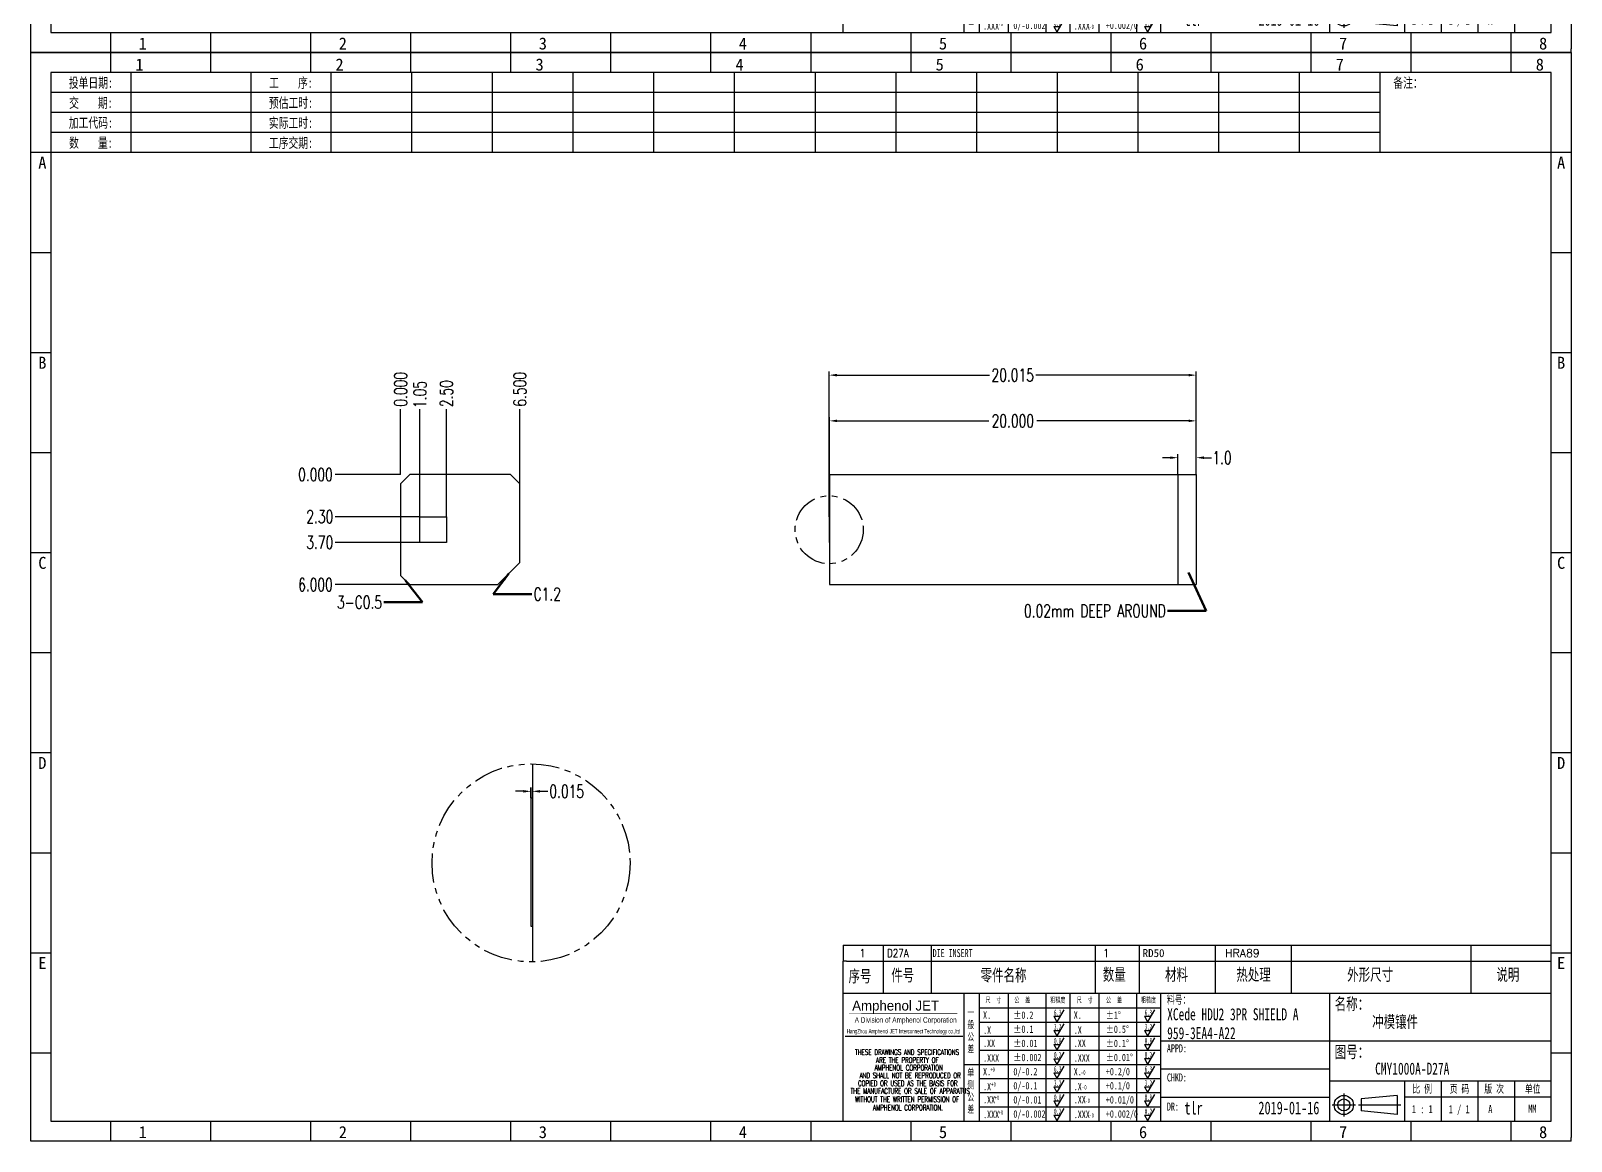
# Model space of a CAD drawing. Header units: millimetres. Extents: x -2852 to 5627, y -2271 to 1849.
# Drawn here: x -1971.3 to -1887.3, y -67.6 to -7 of the extents above; entities that cross this region are included whole.
import ezdxf
from ezdxf.enums import TextEntityAlignment as Align

# ---------------------------------------------------------------- set-up
doc = ezdxf.new("R2010")
doc.units = ezdxf.units.MM
doc.header["$PDSIZE"] = 3
doc.linetypes.add('PHANTOM', pattern=[63.5, 31.75, -6.35, 6.35, -6.35, 6.35, -6.35])
doc.layers.add('1', color=7, linetype='Continuous')
doc.layers.add('41', color=1, linetype='Continuous')
doc.styles.add('CH', font='仿宋_GB2312_0.ttf')
doc.styles.add('jet02', font='simplex.shx', dxfattribs={"width": 0.7})
doc.styles.add('SIMPLEX', font='SIMPLEX')
doc.styles.get("Standard").update_dxf_attribs({"font": '仿宋_GB2312_0.ttf', "width": 0.7})
doc.styles.add('TEXTSTYLE_1', font='TRIUMB.TTF')
doc.styles.add('TEXTSTYLE_2', font='TRIUM.TTF')
doc.styles.add('tk', font='', dxfattribs={"width": 0.7})
doc.styles.add('tk 2', font='仿宋_GB2312_0.ttf', dxfattribs={"width": 0.65})
doc.styles.add('tk 4', font='simplex.shx', dxfattribs={"width": 0.65, "bigfont": 'bigfont.shx'})
doc.styles.get('tk').set_extended_font_data('NSimSun')
doc.dimstyles.new('jet02', dxfattribs={"dimtxt": 3.5, "dimasz": 2.1, "dimexe": 1, "dimexo": 0, "dimgap": 0.5, "dimtad": 0, "dimtoh": 1, "dimdec": 3, "dimzin": 9, "dimdsep": 46, "dimtxsty": 'jet02', "dimcen": 0, "dimclrt": 256, "dimazin": 2, "dimtfac": 1, "dimtdec": 3, "dimtofl": 0, "dimtmove": 0, "dimatfit": 1, "dimfxl": 0, "dimarcsym": 0})

# ---------------------------------------------------------------- blocks, each defined once
blk = doc.blocks.new('A3-N')
at = {"layer": '1', "color": 1}
for p, q in [((0, 0), (0, 296.73)), ((0, 296.73), (420, 296.73)), ((21.82, 291.27), (21.82, 296.73)), ((49.09, 291.27), (49.09, 296.73)), ((76.36, 291.27), (76.36, 296.73)), ((103.64, 291.27), (103.64, 296.73)), ((103.64, 291.27), (103.64, 296.73)), ((103.64, 291.27), (103.64, 296.73)), ((130.91, 291.27), (130.91, 296.73)), ((158.18, 291.27), (158.18, 296.73)), ((185.45, 291.27), (185.45, 296.73)), ((212.73, 291.27), (212.73, 296.73)), ((240, 291.27), (240, 296.73)), ((267.27, 291.27), (267.27, 296.73)), ((294.55, 291.27), (294.55, 296.73)), ((321.82, 291.27), (321.82, 296.73)), ((349.09, 291.27), (349.09, 296.73)), ((376.36, 291.27), (376.36, 296.73)), ((403.64, 291.27), (403.64, 296.73)), ((420, 296.73), (420, 1)), ((5.45, 269.45), (0, 269.45)), ((420, 269.45), (414.55, 269.45)), ((5.45, 242.18), (0, 242.18)), ((420, 242.18), (414.55, 242.18)), ((5.45, 214.91), (0, 214.91)), ((420, 214.91), (414.55, 214.91)), ((5.45, 187.64), (0, 187.64)), ((420, 187.64), (414.55, 187.64)), ((5.45, 160.36), (0, 160.36)), ((420, 160.36), (414.55, 160.36)), ((5.45, 133.09), (0, 133.09)), ((420, 133.09), (414.55, 133.09)), ((5.45, 105.82), (0, 105.82)), ((420, 105.82), (414.55, 105.82)), ((5.45, 78.55), (0, 78.55)), ((420, 78.55), (414.55, 78.55)), ((5.45, 51.27), (0, 51.27)), ((420, 51.27), (414.55, 51.27)), ((222.45, 49.09), (221.45, 49.09)), ((221.45, 49.09), (221.45, 40.36)), ((222.45, 49.09), (414.55, 49.09)), ((232.36, 49.09), (232.36, 40.36)), ((245.45, 49.09), (245.45, 40.36)), ((290.18, 49.09), (290.18, 40.36)), ((302.18, 49.09), (302.18, 40.36)), ((322.91, 49.09), (322.91, 40.36)), ((343.64, 49.09), (343.64, 40.36)), ((392.73, 40.36), (392.73, 49.09)), ((258.55, 40.36), (258.55, 5.44)), ((266.45, 40.36), (266.45, 5.44)), ((276.78, 40.36), (276.78, 5.45)), ((291.18, 40.36), (291.18, 5.45)), ((301.51, 40.37), (301.51, 5.46)), ((308.01, 40.36), (308.01, 5.45)), ((354.09, 40.36), (354.09, 5.45)), ((308.01, 32.39), (258.55, 32.39)), ((308.01, 28.54), (258.55, 28.54)), ((414.55, 27.27), (308.01, 27.27)), ((5.45, 24), (0, 24)), ((308.01, 24.69), (258.55, 24.69)), ((420, 24), (414.55, 24)), ((308.01, 16.99), (258.55, 16.99)), ((354.09, 19.63), (308.01, 19.63)), ((308.01, 13.14), (258.55, 13.14)), ((414.55, 16.36), (354.09, 16.36)), ((374.55, 16.36), (374.55, 5.45)), ((384.55, 16.36), (384.55, 5.45)), ((394.55, 16.36), (394.55, 5.45)), ((404.55, 16.36), (404.55, 5.45)), ((308.01, 9.29), (258.55, 9.29)), ((308.01, 11.99), (354.09, 11.99)), ((372.51, 12.49), (362.69, 11.5)), ((362.69, 11.5), (362.69, 8.23)), ((372.51, 12.49), (372.51, 7.25)), ((414.55, 12), (374.55, 12)), ((21.82, 0), (21.82, 5.45)), ((49.09, 0), (49.09, 5.45)), ((76.36, 0), (76.36, 5.45)), ((103.64, 0), (103.64, 5.45)), ((130.91, 0), (130.91, 5.45)), ((158.18, 0), (158.18, 5.45)), ((185.45, 0), (185.45, 5.45)), ((212.73, 0), (212.73, 5.45)), ((240, 0), (240, 5.45)), ((267.27, 0), (267.27, 5.45)), ((294.55, 0), (294.55, 5.45)), ((321.82, 0), (321.82, 5.45)), ((349.09, 0), (349.09, 5.45)), ((372.51, 7.25), (362.69, 8.23)), ((376.36, 0), (376.36, 5.45)), ((403.64, 0), (403.64, 5.45)), ((1, 0), (0, 0)), ((420, 0), (1, 0)), ((420, 0), (420, 1))]:
    blk.add_line(p, q, dxfattribs=at)
at = {"layer": '1'}
for p, q in [((414.55, 278.18), (414.55, 284.73)), ((221.45, 40.36), (221.45, 5.45)), ((221.45, 40.36), (414.55, 40.36)), ((221.45, 40.36), (414.55, 40.36)), ((254.41, 40.36), (254.41, 5.45)), ((283.28, 40.36), (283.28, 5.45)), ((308.01, 36.24), (258.55, 36.24)), ((222.08, 28.67), (254.12, 28.67)), ((308.01, 20.84), (254.41, 20.84))]:
    blk.add_line(p, q, dxfattribs=at)
at = {"layer": '1', "color": 1, "ltscale": 0.05}
for p, q in [((278.93, 34.04), (279.79, 32.56)), ((278.93, 34.04), (280.65, 34.04)), ((281.68, 35.84), (279.79, 32.56)), ((303.66, 34.05), (304.52, 32.56)), ((303.66, 34.05), (305.38, 34.05)), ((306.41, 35.84), (304.52, 32.56)), ((278.93, 30.19), (279.79, 28.71)), ((278.93, 30.19), (280.65, 30.19)), ((281.68, 31.99), (279.79, 28.71)), ((303.66, 30.2), (305.38, 30.2)), ((303.66, 30.2), (304.52, 28.71)), ((306.41, 31.99), (304.52, 28.71)), ((278.93, 26.34), (279.79, 24.86)), ((278.93, 26.34), (280.65, 26.34)), ((281.68, 28.14), (279.79, 24.86)), ((303.66, 26.35), (304.52, 24.86)), ((303.66, 26.35), (305.38, 26.35)), ((306.41, 28.14), (304.52, 24.86)), ((278.93, 22.49), (280.65, 22.49)), ((278.93, 22.49), (279.79, 21.01)), ((281.68, 24.29), (279.79, 21.01)), ((303.66, 22.5), (305.38, 22.5)), ((303.66, 22.5), (304.52, 21.01)), ((306.41, 24.29), (304.52, 21.01)), ((278.93, 18.66), (279.79, 17.17)), ((278.93, 18.66), (280.65, 18.66)), ((281.68, 20.45), (279.79, 17.17)), ((303.66, 18.66), (304.52, 17.18)), ((303.66, 18.66), (305.38, 18.66)), ((306.41, 20.46), (304.52, 17.18)), ((278.93, 14.81), (280.65, 14.81)), ((278.93, 14.81), (279.79, 13.32)), ((281.68, 16.6), (279.79, 13.32)), ((281.68, 12.75), (279.79, 9.47)), ((303.66, 14.81), (305.38, 14.81)), ((303.66, 14.81), (304.52, 13.33)), ((306.41, 16.61), (304.52, 13.33)), ((306.41, 12.76), (304.52, 9.48)), ((278.93, 10.96), (279.79, 9.47)), ((278.93, 10.96), (280.65, 10.96)), ((281.68, 8.9), (279.79, 5.62)), ((303.66, 10.96), (304.52, 9.48)), ((303.66, 10.96), (305.38, 10.96)), ((306.41, 8.91), (304.52, 5.63)), ((278.93, 7.11), (279.79, 5.62)), ((278.93, 7.11), (280.65, 7.11)), ((303.66, 7.11), (305.38, 7.11)), ((303.66, 7.11), (304.52, 5.63))]:
    blk.add_line(p, q, dxfattribs=at)
at = {"layer": '1', "color": 1, "ltscale": 0.1}
for p, q in [((358.01, 13.02), (358.01, 6.71)), ((354.86, 9.87), (361.17, 9.87)), ((362.03, 9.87), (373.54, 9.87))]:
    blk.add_line(p, q, dxfattribs=at)
at = {"layer": '1'}
blk.add_lwpolyline([(221.45, 5.45), (414.55, 5.45), (414.55, 291.27), (5.45, 291.27), (5.45, 5.45), (414.55, 5.45)], dxfattribs=at)
at = {"layer": '1', "color": 7, "linetype": 'Continuous', "const_width": 0.123}
blk.add_lwpolyline([(223.11, 34.74), (252.6, 34.76)], dxfattribs=at)
at = {"layer": '1', "color": 1}
for radius in [2.62, 1.64]:
    blk.add_circle((358.01, 9.87), radius, dxfattribs=at)
at = {"layer": '41'}
for p, q in [((27.27, 291.27), (27.27, 269.45)), ((60, 291.27), (60, 269.45)), ((81.82, 291.27), (81.82, 269.45)), ((103.82, 291.27), (103.82, 269.45)), ((125.82, 291.27), (125.82, 269.45)), ((147.82, 291.27), (147.82, 269.45)), ((169.82, 291.27), (169.82, 269.45)), ((191.82, 291.27), (191.82, 269.45)), ((213.82, 291.27), (213.82, 269.45)), ((235.82, 291.27), (235.82, 269.45)), ((257.82, 291.27), (257.82, 269.45)), ((279.82, 291.27), (279.82, 269.45)), ((301.82, 291.27), (301.82, 269.45)), ((323.82, 291.27), (323.82, 269.45)), ((345.82, 291.27), (345.82, 269.45)), ((367.82, 291.27), (367.82, 269.45)), ((367.82, 285.82), (5.45, 285.82)), ((367.82, 280.36), (5.45, 280.36)), ((367.82, 274.91), (5.45, 274.91)), ((414.55, 269.45), (5.45, 269.45))]:
    blk.add_line(p, q, dxfattribs=at)
at = {"layer": '1', "color": 1}
for s, p in [('1', (29.64, 295.11)), ('2', (84.18, 295.11)), ('3', (138.73, 295.11)), ('4', (193.27, 295.11)), ('5', (247.82, 295.11)), ('6', (302.36, 295.11)), ('7', (356.91, 295.11)), ('8', (411.45, 295.11)), ('1', (30.53, 4.11)), ('2', (85.08, 4.11)), ('3', (139.62, 4.11)), ('4', (194.17, 4.11)), ('5', (248.72, 4.11)), ('6', (303.26, 4.11)), ('7', (357.81, 4.11)), ('8', (412.35, 4.11))]:
    blk.add_text(s, height=3.27, dxfattribs=at).set_placement(p, align=Align.TOP_CENTER)
at = {"layer": '1', "style": 'tk', "width": 0.7}
for s, p in [('投单日期:', (16.36, 288.55)), ('工    序:', (70.91, 288.55)), ('备注：', (375.51, 288.55)), ('交    期:', (16.36, 283.09)), ('预估工时:', (70.91, 283.09)), ('加工代码:', (16.36, 277.64)), ('实际工时:', (70.91, 277.64)), ('数    量:', (16.36, 272.18)), ('工序交期:', (70.91, 272.18))]:
    blk.add_text(s, height=2.727, dxfattribs=at).set_placement(p, align=Align.MIDDLE)
at = {"layer": '1', "color": 1}
for s, p in [('A', (2.04, 268.36)), ('B', (2.04, 213.82)), ('C', (2.04, 159.27)), ('D', (2.04, 104.73)), ('E', (2.04, 50.18))]:
    blk.add_text(s, height=3.27, dxfattribs=at).set_placement(p, align=Align.TOP_LEFT)
for s, p in [('A', (418.37, 268.36)), ('B', (418.37, 213.82)), ('C', (418.37, 159.27)), ('D', (418.37, 104.73)), ('E', (418.37, 50.18))]:
    blk.add_text(s, height=3.27, dxfattribs=at).set_placement(p, align=Align.TOP_RIGHT)
at = {"layer": '1', "color": 1, "style": 'tk 2', "width": 0.7}
for s, height, p in [('序号', 3.273, (222.96, 43.34)), ('件号', 3.273, (234.62, 43.61)), ('零件名称', 3.273, (258.97, 43.61)), ('数量', 3.273, (292.3, 43.78)), ('材料', 3.273, (309.27, 43.78)), ('热处理', 3.273, (328.71, 43.78)), ('外形尺寸', 3.273, (358.94, 43.78)), ('说明', 3.273, (399.61, 43.78)), ('料号：', 2.182, (309.77, 37.46)), ('名称：', 3.273, (355.52, 35.79)), ('图号：', 3.273, (355.52, 22.7)), ('比 例', 2.182, (376.69, 13.18)), ('页 码', 2.182, (386.85, 13.18)), ('版 次', 2.182, (396.31, 13.18)), ('单位', 2.182, (407.35, 13.18))]:
    blk.add_text(s, height=height, dxfattribs=at).set_placement(p)
at = {"layer": '1', "color": 7, "linetype": 'Continuous', "style": 'TEXTSTYLE_1'}
blk.add_text('Amphenol JET', height=2.7, dxfattribs=at).set_placement((223.96, 35.61))
at = {"layer": '1', "color": 7, "linetype": 'Continuous'}
for s, height, style, width, p in [('A Division of Amphenol Corporation', 1.5, 'TEXTSTYLE_2', 0.7, (224.64, 32.29)), ('HangZhou Amphenol JET Interconnect Technology co.,ltd ', 1.2, 'TEXTSTYLE_2', 0.6, (222.47, 29.36)), ('THESE DRAWINGS AND SPECIFICATIONS', 1.5, 'tk 4', 0.6, (224.73, 23.52)), ('ARE THE PROPERTY OF', 1.5, 'tk 4', 0.6, (230.45, 21.35)), ('AND SHALL NOT BE REPRODUCED OR', 1.5, 'tk 4', 0.6, (225.95, 17.17)), ('AMPHENOL CORPORATION', 1.5, 'tk 4', 0.6, (230.04, 19.27)), ('THE MANUFACTURE OR SALE OF APPARATUS', 1.5, 'tk 4', 0.6, (223.5, 12.92)), ('COPIED OR USED AS THE BASIS FOR', 1.5, 'tk 4', 0.6, (225.54, 15.02)), ('WITHOUT THE WRITTEN PERMISSION OF', 1.5, 'tk 4', 0.6, (224.73, 10.67)), ('AMPHENOL CORPORATION.', 1.5, 'tk 4', 0.6, (229.63, 8.4))]:
    blk.add_text(s, height=height, dxfattribs=dict(at, style=style, width=width)).set_placement(p)
at = {"layer": '1', "color": 1, "style": 'tk 2', "width": 0.7}
for s, p in [('X.', (259.64, 34.37)), ('%%P0.2', (267.9, 34.37)), ('X.', (284.37, 34.37)), ('%%P1%%D', (293.12, 34.37)), ('.X', (259.64, 30.28)), ('%%P0.1', (267.9, 30.52)), ('.X', (284.37, 30.28)), ('%%P0.5%%D', (293.12, 30.52)), ('.XX', (259.64, 26.71)), ('%%P0.01', (267.9, 26.67)), ('.XX', (284.37, 26.71)), ('%%P0.1%%D', (293.12, 26.67)), ('.XXX', (259.64, 22.68)), ('%%P0.002', (267.9, 22.82)), ('.XXX', (284.37, 22.68)), ('%%P0.01%%D', (293.12, 22.82)), ('X.', (259.64, 18.97)), ('0/-0.2', (267.9, 18.97)), ('X.', (284.37, 18.97)), ('+0.2/0', (293.12, 18.97)), ('.X', (259.64, 14.88)), ('0/-0.1', (267.9, 15.12)), ('.X', (284.37, 14.88)), ('+0.1/0', (293.12, 15.12)), ('.XX', (259.64, 11.31)), ('0/-0.01', (267.9, 11.27)), ('0/-0.002', (267.9, 7.42)), ('.XX', (284.37, 11.31)), ('+0.01/0', (293.12, 11.27)), ('+0.002/0', (293.12, 7.42)), ('.XXX', (259.64, 7.28)), ('.XXX', (284.37, 7.28))]:
    blk.add_text(s, height=2, dxfattribs=at).set_placement(p, align=Align.MIDDLE_LEFT)
at = {"layer": '1', "color": 1, "ltscale": 0.05, "style": 'tk 2', "width": 0.5}
for s, p in [('6.3', (279.01, 34.26)), ('6.3', (303.74, 34.27)), ('3.2', (279.01, 30.41)), ('3.2', (303.74, 30.42)), ('0.8', (279.01, 26.56)), ('0.8', (303.74, 26.57)), ('0.2', (279.01, 22.71)), ('0.2', (303.74, 22.72)), ('6.3', (279.01, 18.87)), ('6.3', (303.74, 18.88)), ('3.2', (279.01, 15.02)), ('0.8', (279.01, 11.17)), ('3.2', (303.74, 15.03)), ('0.8', (303.74, 11.18)), ('0.2', (279.01, 7.32)), ('0.2', (303.74, 7.33))]:
    blk.add_text(s, height=1.6, dxfattribs=at).set_placement(p)
at = {"layer": '1', "style": 'tk 2', "width": 0.7}
for s, p in [('APPD:', (309.77, 24.21)), ('CHKD:', (309.77, 16.27)), ('DR:', (309.77, 8.35))]:
    blk.add_text(s, height=2.182, dxfattribs=at).set_placement(p)
at = {"layer": '1', "color": 7, "style": 'tk 2', "width": 0.7}
blk.add_text('MM', height=2.182, dxfattribs=at).set_placement((408.31, 7.75))
at = {"layer": '1', "color": 1, "ltscale": 0.05, "char_height": 1.5, "width": 6.3627, "attachment_point": 1, "style": 'tk 2'}
for s, insert in [('尺  寸', (260.31, 39.25)), ('公  差', (268.17, 39.25)), ('粗糙度', (277.98, 39.25)), ('尺  寸', (285.2, 39.25)), ('公  差', (293.18, 39.25)), ('粗糙度', (302.71, 39.26))]:
    blk.add_mtext(s, dxfattribs=dict(at, insert=insert))
at = {"layer": '1', "ltscale": 0.05, "char_height": 2, "width": 2.5195, "attachment_point": 1, "style": 'tk 2'}
for s, insert in [('一般公差', (255.39, 36.11)), ('单侧公差', (255.39, 19.71))]:
    blk.add_mtext(s, dxfattribs=dict(at, insert=insert))
at = {"layer": '1', "color": 1, "ltscale": 0.05, "char_height": 1.2, "width": 5.1396, "attachment_point": 1, "line_spacing_factor": 0.8, "style": 'tk 2'}
for s, insert in [('+0', (261.58, 20.13)), ('-0', (286.31, 19.33)), ('+0', (261.88, 16.09)), ('-0', (286.61, 15.29)), ('+0', (262.79, 12.45)), ('+0', (263.87, 8.44)), ('-0', (287.51, 11.65)), ('-0', (288.59, 7.64))]:
    blk.add_mtext(s, dxfattribs=dict(at, insert=insert))
at = {"layer": '1', "style": 'tk 2', "width": 0.7}
for tag, p in [('PATR-NO1', (309.84, 32.96)), ('TITLE', (365.74, 30.9)), ('PATR-NO2', (309.84, 27.81)), ('DWG-NO:', (366.54, 18.14))]:
    blk.add_attdef(tag, p, '', height=3.27, dxfattribs=at)
at = {"layer": '1', "color": 1, "style": 'tk 2', "width": 0.7}
for tag, p in [('DRAW', (314.55, 7.27)), ('DATE', (334.72, 7.32))]:
    blk.add_attdef(tag, p, '', height=3.49, dxfattribs=at)
at = {"layer": '1', "style": 'tk 2', "width": 0.7}
for tag, p in [('SCALE', (376.55, 8.73)), ('SHEET', (386.6, 8.72)), ('REV', (397.38, 8.73))]:
    blk.add_attdef(tag, text='', height=2.18, dxfattribs=at).set_placement(p, align=Align.MIDDLE_LEFT)
blk = doc.blocks.new('FB3')
at = {"layer": '1', "color": 1}
for p, q in [((0, 4.36), (193.09, 4.36)), ((0, 4.36), (0, 0)), ((10.91, 4.36), (10.91, 0)), ((24, 4.36), (24, 0)), ((68.73, 4.36), (68.73, 0)), ((80.73, 4.36), (80.73, 0)), ((101.45, 4.36), (101.45, 0)), ((122.18, 4.36), (122.18, 0)), ((171.27, 0), (171.27, 4.36))]:
    blk.add_line(p, q, dxfattribs=at)
at = {"layer": '1'}
for tag, style, p in [('ITEM', 'SIMPLEX', (4.36, 2.18)), ('PARTNO', 'SIMPLEX', (12, 2.18)), ('QTY', 'SIMPLEX', (74.18, 2.18)), ('MATL', 'CH', (81.72, 2.18)), ('FINISH', 'SIMPLEX', (104.17, 2.18)), ('SPEC', 'SIMPLEX', (130.91, 2.18)), ('REMARK', 'SIMPLEX', (174.06, 2.18))]:
    blk.add_attdef(tag, text='', height=2.18, dxfattribs=dict(at, style=style)).set_placement(p, align=Align.MIDDLE_LEFT)
at = {"layer": '1', "style": 'tk', "width": 0.7}
blk.add_attdef('DIE', text='', height=2.18, dxfattribs=at).set_placement((24.43, 2.18), align=Align.MIDDLE_LEFT)
blk = doc.blocks.new('*D1374')
at = {"layer": '41', "ltscale": 0.05}
blk.add_line((-1035.92, -2483.654), (-1039.483, -2483.654), dxfattribs=at)
at = {"layer": 'Defpoints', "color": 0, "ltscale": 0.05}
for p in [(-1039.483, -2483.654), (-1035.92, -2483.654), (-1035.92, -2483.654)]:
    blk.add_point(p, dxfattribs=at)
at = {"layer": '41', "ltscale": 0.05, "insert": (-1040.563, -2483.654), "char_height": 0.7, "attachment_point": 5, "style": 'jet02'}
blk.add_mtext('0.000', dxfattribs=at)
blk = doc.blocks.new('*D1375')
at = {"layer": '41', "ltscale": 0.05}
blk.add_line((-1035.42, -2489.654), (-1039.483, -2489.654), dxfattribs=at)
at = {"layer": 'Defpoints', "color": 0, "ltscale": 0.05}
for p in [(-1035.92, -2483.654), (-1039.483, -2489.654), (-1035.42, -2489.654)]:
    blk.add_point(p, dxfattribs=at)
at = {"layer": '41', "ltscale": 0.05, "insert": (-1040.563, -2489.654), "char_height": 0.7, "attachment_point": 5, "style": 'jet02'}
blk.add_mtext('6.000', dxfattribs=at)
blk = doc.blocks.new('*D1376')
at = {"layer": '41', "ltscale": 0.05}
blk.add_line((-1034.87, -2487.354), (-1039.483, -2487.354), dxfattribs=at)
at = {"layer": 'Defpoints', "color": 0, "ltscale": 0.05}
for p in [(-1035.92, -2483.654), (-1039.483, -2487.354), (-1034.87, -2487.354)]:
    blk.add_point(p, dxfattribs=at)
at = {"layer": '41', "ltscale": 0.05, "insert": (-1040.329, -2487.354), "char_height": 0.7, "attachment_point": 5, "style": 'jet02'}
blk.add_mtext('3.70', dxfattribs=at)
blk = doc.blocks.new('*D1377')
at = {"layer": '41', "ltscale": 0.05}
blk.add_line((-1034.87, -2485.954), (-1039.483, -2485.954), dxfattribs=at)
at = {"layer": 'Defpoints', "color": 0, "ltscale": 0.05}
for p in [(-1035.92, -2483.654), (-1039.483, -2485.954), (-1034.87, -2485.954)]:
    blk.add_point(p, dxfattribs=at)
at = {"layer": '41', "ltscale": 0.05, "insert": (-1040.329, -2485.954), "char_height": 0.7, "attachment_point": 5, "style": 'jet02'}
blk.add_mtext('2.30', dxfattribs=at)
blk = doc.blocks.new('*D1378')
at = {"layer": '41', "ltscale": 0.05}
blk.add_line((-1035.92, -2483.654), (-1035.92, -2480.091), dxfattribs=at)
at = {"layer": 'Defpoints', "color": 0, "ltscale": 0.05}
for p in [(-1035.92, -2480.091), (-1035.92, -2483.654), (-1035.92, -2483.654)]:
    blk.add_point(p, dxfattribs=at)
at = {"layer": '41', "ltscale": 0.05, "insert": (-1035.92, -2479.011), "char_height": 0.7, "attachment_point": 5, "rotation": 90, "style": 'jet02'}
blk.add_mtext('0.000', dxfattribs=at)
blk = doc.blocks.new('*D1379')
at = {"layer": '41', "ltscale": 0.05}
blk.add_line((-1034.87, -2485.954), (-1034.87, -2480.091), dxfattribs=at)
at = {"layer": 'Defpoints', "color": 0, "ltscale": 0.05}
for p in [(-1034.87, -2480.091), (-1035.92, -2483.654), (-1034.87, -2485.954)]:
    blk.add_point(p, dxfattribs=at)
at = {"layer": '41', "ltscale": 0.05, "insert": (-1034.87, -2479.291), "char_height": 0.7, "attachment_point": 5, "rotation": 90, "style": 'jet02'}
blk.add_mtext('1.05', dxfattribs=at)
blk = doc.blocks.new('*D1380')
at = {"layer": '41', "ltscale": 0.05}
blk.add_line((-1033.42, -2485.954), (-1033.42, -2480.091), dxfattribs=at)
at = {"layer": 'Defpoints', "color": 0, "ltscale": 0.05}
for p in [(-1033.42, -2480.091), (-1035.92, -2483.654), (-1033.42, -2485.954)]:
    blk.add_point(p, dxfattribs=at)
at = {"layer": '41', "ltscale": 0.05, "insert": (-1033.42, -2479.244), "char_height": 0.7, "attachment_point": 5, "rotation": 90, "style": 'jet02'}
blk.add_mtext('2.50', dxfattribs=at)
blk = doc.blocks.new('*D1381')
at = {"layer": '41', "ltscale": 0.05}
blk.add_line((-1029.42, -2484.154), (-1029.42, -2480.091), dxfattribs=at)
at = {"layer": 'Defpoints', "color": 0, "ltscale": 0.05}
for p in [(-1029.42, -2480.091), (-1035.92, -2483.654), (-1029.42, -2484.154)]:
    blk.add_point(p, dxfattribs=at)
at = {"layer": '41', "ltscale": 0.05, "insert": (-1029.42, -2479.011), "char_height": 0.7, "attachment_point": 5, "rotation": 90, "style": 'jet02'}
blk.add_mtext('6.500', dxfattribs=at)
blk = doc.blocks.new('*D1382')
at = {"layer": '41', "ltscale": 0.05}
for p, q in [((-1012.535, -2483.654), (-1012.535, -2480.529)), ((-1012.115, -2480.729), (-1003.848, -2480.729)), ((-992.955, -2480.729), (-1001.222, -2480.729)), ((-992.535, -2483.654), (-992.535, -2480.529))]:
    blk.add_line(p, q, dxfattribs=at)
for points in [[(-1012.115, -2480.659), (-1012.115, -2480.799), (-1012.535, -2480.729)], [(-992.955, -2480.659), (-992.955, -2480.799), (-992.535, -2480.729)]]:
    blk.add_solid(points, dxfattribs=at)
at = {"layer": 'Defpoints', "color": 0, "ltscale": 0.05}
for p in [(-992.535, -2480.729), (-1012.535, -2483.654), (-992.535, -2483.654)]:
    blk.add_point(p, dxfattribs=at)
at = {"layer": '41', "ltscale": 0.05, "insert": (-1002.535, -2480.729), "char_height": 0.7, "attachment_point": 5, "style": 'jet02'}
blk.add_mtext('20.000', dxfattribs=at)
blk = doc.blocks.new('*D1383')
at = {"layer": '41', "ltscale": 0.05}
for p, q in [((-993.955, -2482.737), (-994.375, -2482.737)), ((-993.535, -2483.654), (-993.535, -2482.537)), ((-992.535, -2483.654), (-992.535, -2482.537)), ((-992.115, -2482.737), (-991.695, -2482.737))]:
    blk.add_line(p, q, dxfattribs=at)
for points in [[(-993.955, -2482.667), (-993.955, -2482.807), (-993.535, -2482.737)], [(-992.115, -2482.667), (-992.115, -2482.807), (-992.535, -2482.737)]]:
    blk.add_solid(points, dxfattribs=at)
at = {"layer": 'Defpoints', "color": 0, "ltscale": 0.05}
for p in [(-992.535, -2482.737), (-993.535, -2483.654), (-992.535, -2483.654)]:
    blk.add_point(p, dxfattribs=at)
at = {"layer": '41', "ltscale": 0.05, "insert": (-991.128, -2482.737), "char_height": 0.7, "attachment_point": 5, "style": 'jet02'}
blk.add_mtext('1.0', dxfattribs=at)
blk = doc.blocks.new('*D1384')
at = {"layer": '41', "ltscale": 0.05}
for p, q in [((-1012.55, -2485.954), (-1012.55, -2478.035)), ((-1012.13, -2478.235), (-1003.809, -2478.235)), ((-992.955, -2478.235), (-1001.276, -2478.235)), ((-992.535, -2483.654), (-992.535, -2478.035))]:
    blk.add_line(p, q, dxfattribs=at)
for points in [[(-1012.13, -2478.165), (-1012.13, -2478.305), (-1012.55, -2478.235)], [(-992.955, -2478.165), (-992.955, -2478.305), (-992.535, -2478.235)]]:
    blk.add_solid(points, dxfattribs=at)
at = {"layer": 'Defpoints', "color": 0, "ltscale": 0.05}
for p in [(-1012.55, -2478.235), (-992.535, -2483.654), (-1012.55, -2485.954)]:
    blk.add_point(p, dxfattribs=at)
at = {"layer": '41', "ltscale": 0.05, "insert": (-1002.543, -2478.235), "char_height": 0.7, "attachment_point": 5, "style": 'jet02'}
blk.add_mtext('20.015', dxfattribs=at)
blk = doc.blocks.new('*D1385')
at = {"layer": '41', "ltscale": 0.05}
for p, q in [((-1029.231, -2500.924), (-1029.651, -2500.924)), ((-1028.811, -2501.28), (-1028.811, -2500.724)), ((-1028.736, -2501.28), (-1028.736, -2500.724)), ((-1028.316, -2500.924), (-1027.896, -2500.924))]:
    blk.add_line(p, q, dxfattribs=at)
for points in [[(-1029.231, -2500.854), (-1029.231, -2500.994), (-1028.811, -2500.924)], [(-1028.316, -2500.854), (-1028.316, -2500.994), (-1028.736, -2500.924)]]:
    blk.add_solid(points, dxfattribs=at)
at = {"layer": 'Defpoints', "color": 0, "ltscale": 0.05}
for p in [(-1028.811, -2501.28), (-1028.736, -2500.924), (-1028.736, -2501.28)]:
    blk.add_point(p, dxfattribs=at)
at = {"layer": '41', "ltscale": 0.05, "insert": (-1026.862, -2500.924), "char_height": 0.7, "attachment_point": 5, "style": 'jet02'}
blk.add_mtext('0.015', dxfattribs=at)

msp = doc.modelspace()

# ---------------------------------------------------------------- linework, layer by layer
at = {"layer": '1', "ltscale": 0.05}
for p, q in [((-1927.7428, -31.2242), (-1907.7428, -31.2242)), ((-1927.7428, -31.2242), (-1927.7428, -37.2242)), ((-1907.7428, -31.2242), (-1907.7428, -37.2242)), ((-1927.7578, -33.5242), (-1927.7428, -33.5242)), ((-1927.7578, -33.5242), (-1927.7578, -34.9242)), ((-1927.7578, -34.9242), (-1927.7428, -34.9242)), ((-1927.7428, -37.2242), (-1907.7428, -37.2242)), ((-1943.9435, -46.9986), (-1943.9435, -57.7951)), ((-1944.0185, -48.8503), (-1943.9435, -48.8503)), ((-1944.0185, -48.8503), (-1944.0185, -55.8503)), ((-1944.0185, -55.8503), (-1943.9435, -55.8503))]:
    msp.add_line(p, q, dxfattribs=at)
at = {"layer": '1', "color": 3, "ltscale": 0.05}
msp.add_line((-1908.7428, -31.2242), (-1908.7428, -37.2242), dxfattribs=at)
at = {"layer": '1', "ltscale": 0.05}
for points in [[(-1951.1274, -36.7242), (-1950.6274, -37.2242), (-1945.8274, -37.2242), (-1944.6274, -36.0242), (-1944.6274, -31.7242), (-1945.1274, -31.2242), (-1950.6274, -31.2242), (-1951.1274, -31.7242)], [(-1948.6274, -34.9242), (-1950.0774, -34.9242), (-1950.0774, -33.5242), (-1948.6274, -33.5242)]]:
    msp.add_lwpolyline(points, close=True, dxfattribs=at)
at = {"layer": '41', "color": 6, "linetype": 'PHANTOM', "ltscale": 0.05}
for centre, radius in [((-1927.7574, -34.2335), 1.8556), ((-1944.0166, -52.3969), 5.3987)]:
    msp.add_circle(centre, radius, dxfattribs=at)

# ---------------------------------------------------------------- block references
at = {"layer": '1', "ltscale": 0.05, "xscale": 0.2000000000000455, "yscale": 0.2000000000000455, "zscale": 0.2000000000000455}
for p, values in [((-1971.2943, -8.2217), {'DWG-NO:': 'CMY1000A-S27A', 'TITLE': '冲模镶件', 'REV': 'A', 'SHEET': '1 / 1', 'DRAW': 'tlr', 'DATE': '2019-01-16', 'PATR-NO1': 'XCede HDU2 3PR SHIELD A', 'PATR-NO2': '959-3EA4-A22', 'SCALE': '1 : 1'}), ((-1971.2943, -67.5672), {'DWG-NO:': 'CMY1000A-D27A', 'TITLE': '冲模镶件', 'REV': 'A', 'SHEET': '1 / 1', 'DRAW': 'tlr', 'DATE': '2019-01-16', 'PATR-NO1': 'XCede HDU2 3PR SHIELD A', 'PATR-NO2': '959-3EA4-A22', 'SCALE': '1 : 1'})]:
    msp.add_blockref('A3-N', p, dxfattribs=at).add_auto_attribs(values)
at = {"layer": '1', "ltscale": 0.05}
ref = msp.add_blockref('FB3', (-1927.0034, -57.749), dxfattribs=dict(at, xscale=0.2000000000000455, yscale=0.2000000000000455, zscale=0.2000000000000455))
ref.add_attrib('PARTNO', 'D27A', dxfattribs={"height": 0.43636, "style": 'SIMPLEX', "width": 0.8}).set_placement((-1924.6034, -57.3126), align=Align.MIDDLE_LEFT)
ref.add_attrib('ITEM', '1', dxfattribs={"height": 0.4364, "style": 'SIMPLEX'}).set_placement((-1926.1306, -57.3126), align=Align.MIDDLE_LEFT)
ref.add_attrib('DIE', 'DIE INSERT', dxfattribs={"height": 0.43636, "style": 'tk', "width": 0.7}).set_placement((-1922.1173, -57.3126), align=Align.MIDDLE_LEFT)
ref.add_attrib('QTY', '1', dxfattribs={"height": 0.4364, "style": 'SIMPLEX'}).set_placement((-1912.8434, -57.3126), align=Align.MIDDLE_LEFT)
ref.add_attrib('MATL', 'RD50', dxfattribs={"height": 0.43636, "style": 'CH'}).set_placement((-1910.6602, -57.3126), align=Align.MIDDLE_LEFT)
ref.add_attrib('FINISH', 'HRA89', dxfattribs={"height": 0.43636, "style": 'SIMPLEX'}).set_placement((-1906.1688, -57.3126), align=Align.MIDDLE_LEFT)

# ---------------------------------------------------------------- texts
at = {"layer": '41', "ltscale": 0.05, "char_height": 0.7, "style": 'jet02'}
for s, insert, attachment_point in [('C1.2', (-1943.876, -37.7452), 4), ('3-C0.5', (-1952.1408, -38.1861), 6), ('0.02mm DEEP AROUND', (-1909.4046, -38.6585), 6)]:
    msp.add_mtext(s, dxfattribs=dict(at, insert=insert, attachment_point=attachment_point))

# ---------------------------------------------------------------- dimensions: what is measured, and where the dimension line sits
at = {"layer": '41', "ltscale": 0.05}
for feature_location, offset, dtype, origin, override, picture, middle, set_off in [((-1951.1273609676, -31.2242027471), (0, 3.563136292), 1, (-1951.1273609676, -31.2242027471), {"dimscale": 0.2, "dimtoh": 0, "dimzin": 1, "dimclrd": 256, "dimclre": 256, "dimadec": 3, "dimazin": 0, "dimatfit": 3, "dimlwd": 65535, "dimlwe": 65535}, '*D1378', (-1951.1273609676, -26.5810664551), (-915.2077048823, 2452.4298167741)), ((-1944.6274, -31.7242), (0, 4.0631), 1, (-1951.1274, -31.2242), {"dimscale": 0.2, "dimtoh": 0, "dimzin": 1, "dimclrd": 256, "dimclre": 256, "dimadec": 3, "dimazin": 0, "dimatfit": 3, "dimlwd": 65535, "dimlwe": 65535}, '*D1381', (-1944.6274, -26.5811), (-915.2077, 2452.4298)), ((-1948.6274, -33.5242), (0, 5.8631), 1, (-1951.1274, -31.2242), {"dimscale": 0.2, "dimtoh": 0, "dimdec": 2, "dimzin": 1, "dimclrd": 256, "dimclre": 256, "dimazin": 0, "dimatfit": 3, "dimlwd": 65535, "dimlwe": 65535}, '*D1380', (-1948.6274, -26.8144), (-915.2077, 2452.4298)), ((-1950.0774, -33.5242), (0, 5.8631), 1, (-1951.1274, -31.2242), {"dimscale": 0.2, "dimtoh": 0, "dimdec": 2, "dimzin": 1, "dimclrd": 256, "dimclre": 256, "dimazin": 0, "dimatfit": 3, "dimlwd": 65535, "dimlwe": 65535}, '*D1379', (-1950.0774, -26.8611), (-915.2077, 2452.4298)), ((-1951.1273609676, -31.2242027471), (-3.563136292, 0), 0, (-1951.1273609676, -31.2242027471), {"dimscale": 0.2, "dimtoh": 0, "dimzin": 1, "dimclrd": 256, "dimclre": 256, "dimadec": 3, "dimazin": 0, "dimatfit": 3, "dimlwd": 65535, "dimlwe": 65535}, '*D1374', (-1955.7704972596, -31.2242027471), (-915.2077048823, 2452.4298167741)), ((-1950.6274, -37.2242), (-4.0631, 0), 0, (-1951.1274, -31.2242), {"dimscale": 0.2, "dimtoh": 0, "dimzin": 1, "dimclrd": 256, "dimclre": 256, "dimadec": 3, "dimazin": 0, "dimatfit": 3, "dimlwd": 65535, "dimlwe": 65535}, '*D1375', (-1955.7705, -37.2242), (-915.2077, 2452.4298)), ((-1950.0774, -34.9242), (-4.6131, 0), 0, (-1951.1274, -31.2242), {"dimscale": 0.2, "dimtoh": 0, "dimdec": 2, "dimzin": 1, "dimclrd": 256, "dimclre": 256, "dimazin": 0, "dimatfit": 3, "dimlwd": 65535, "dimlwe": 65535}, '*D1376', (-1955.5372, -34.9242), (-915.2077, 2452.4298)), ((-1950.0774, -33.5242), (-4.6131, 0), 0, (-1951.1274, -31.2242), {"dimscale": 0.2, "dimtoh": 0, "dimdec": 2, "dimzin": 1, "dimclrd": 256, "dimclre": 256, "dimazin": 0, "dimatfit": 3, "dimlwd": 65535, "dimlwe": 65535}, '*D1377', (-1955.5372, -33.5242), (-915.2077, 2452.4298))]:
    dim = msp.add_ordinate_dim(feature_location=feature_location, offset=offset, dtype=dtype, origin=origin, dimstyle='jet02', override=override, dxfattribs=at)
    dim.commit()
    dim.dimension.update_dxf_attribs({"geometry": picture, "text_midpoint": middle, "insert": set_off})
for base, p1, p2, override, picture, middle in [((-1927.7578, -25.805), (-1907.7428, -31.2242), (-1927.7578, -33.5242), {"dimscale": 0.2, "dimtoh": 0, "dimzin": 1, "dimclrd": 256, "dimclre": 256, "dimadec": 3, "dimazin": 0, "dimatfit": 3, "dimlwd": 65535, "dimlwe": 65535}, '*D1384', (-1917.7503, -25.805)), ((-1907.7428, -28.2995), (-1927.7428, -31.2242), (-1907.7428, -31.2242), {"dimscale": 0.2, "dimtoh": 0, "dimzin": 1, "dimclrd": 256, "dimclre": 256, "dimadec": 3, "dimazin": 0, "dimatfit": 3, "dimlwd": 65535, "dimlwe": 65535}, '*D1382', (-1917.7428, -28.2995)), ((-1907.7428, -30.307), (-1908.7428, -31.2242), (-1907.7428, -31.2242), {"dimscale": 0.2, "dimtoh": 0, "dimdec": 1, "dimzin": 1, "dimclrd": 256, "dimclre": 256, "dimadec": 1, "dimazin": 0, "dimatfit": 3, "dimlwd": 65535, "dimlwe": 65535}, '*D1383', (-1906.3362, -30.307)), ((-1943.9435, -48.4938), (-1944.0185, -48.8503), (-1943.9435, -48.8503), {"dimscale": 0.2, "dimtoh": 0, "dimdec": 3, "dimlfac": 0.2, "dimzin": 1, "dimclrd": 256, "dimclre": 256, "dimadec": 1, "dimazin": 0, "dimatfit": 3, "dimlwd": 65535, "dimlwe": 65535}, '*D1385', (-1942.0702, -48.4938))]:
    dim = msp.add_linear_dim(base=base, p1=p1, p2=p2, dimstyle='jet02', override=override, dxfattribs=at)
    dim.commit()
    dim.dimension.update_dxf_attribs({"geometry": picture, "text_midpoint": middle, "insert": (-915.2077, 2452.4298)})

# ---------------------------------------------------------------- leaders
at = {"layer": '41', "ltscale": 0.05, "annotation_type": 0, "has_hookline": 1}
for points, override, hookline_direction, text_width in [([(-1945.2274, -36.6242), (-1946.076, -37.7452), (-1943.976, -37.7452)], {"dimscale": 0.2, "dimtoh": 0, "dimzin": 1, "dimclrd": 256, "dimclre": 256, "dimadec": 3, "dimazin": 0, "dimatfit": 3, "dimlwd": 65535, "dimlwe": 65535}, 0, 1.4233), ([(-1908.1627, -36.5639), (-1907.2046, -38.6585), (-1909.3046, -38.6585)], {"dimscale": 0.2, "dimtoh": 0, "dimdec": 2, "dimzin": 1, "dimclrd": 256, "dimclre": 256, "dimazin": 0, "dimatfit": 3, "dimlwd": 65535, "dimlwe": 65535}, 1, 8.6567), ([(-1950.8774, -36.9742), (-1949.9408, -38.1861), (-1952.0408, -38.1861)], {"dimscale": 0.2, "dimtoh": 0, "dimzin": 1, "dimclrd": 256, "dimclre": 256, "dimadec": 3, "dimazin": 0, "dimatfit": 3, "dimlwd": 65535, "dimlwe": 65535}, 1, 2.59)]:
    msp.add_leader(points, dimstyle='jet02', override=override, dxfattribs=dict(at, hookline_direction=hookline_direction, text_width=text_width))

doc.saveas('drawing.dxf')
